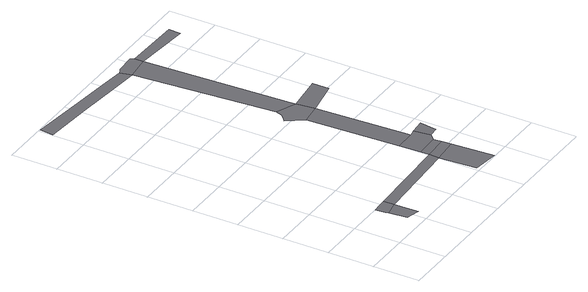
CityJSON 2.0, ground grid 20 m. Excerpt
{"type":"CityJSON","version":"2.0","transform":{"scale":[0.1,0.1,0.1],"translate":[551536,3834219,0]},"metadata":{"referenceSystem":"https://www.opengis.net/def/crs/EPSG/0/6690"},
"CityObjects":{
"road1":{"type":"Road","attributes":{"RoadStructureAttribute.sectionType":"1"},"geometry":[{"type":"MultiSurface","lod":"1","boundaries":[[[0,1,2,3,4]]]}]},
"road2":{"type":"Road","geometry":[{"type":"MultiSurface","lod":"1","boundaries":[[[5,6,7,8,4,3]]]}]},
"road3":{"type":"Road","attributes":{"RoadStructureAttribute.sectionType":"1"},"geometry":[{"type":"MultiSurface","lod":"1","boundaries":[[[9,5,3,10]]]}]},
"road4":{"type":"Road","attributes":{"RoadStructureAttribute.sectionType":"1"},"geometry":[{"type":"MultiSurface","lod":"1","boundaries":[[[11,12,13,10]]]}]},
"road5":{"type":"Road","geometry":[{"type":"MultiSurface","lod":"1","boundaries":[[[14,9,10,13]]]}]},
"road6":{"type":"Road","attributes":{"RoadStructureAttribute.sectionType":"1"},"geometry":[{"type":"MultiSurface","lod":"1","boundaries":[[[15,16,9,14]]]}]},
"road7":{"type":"Road","attributes":{"RoadStructureAttribute.sectionType":"1"},"geometry":[{"type":"MultiSurface","lod":"1","boundaries":[[[17,18,19,20,21,22,23,24]]]}]},
"road8":{"type":"Road","attributes":{"RoadStructureAttribute.sectionType":"1"},"geometry":[{"type":"MultiSurface","lod":"1","boundaries":[[[25,26,27,16,15,28]]]}]},
"road9":{"type":"Road","attributes":{"RoadStructureAttribute.sectionType":"1"},"geometry":[{"type":"MultiSurface","lod":"1","boundaries":[[[29,30,27,26]]]}]},
"road10":{"type":"Road","geometry":[{"type":"MultiSurface","lod":"1","boundaries":[[[31,32,33,34,30,29,35]]]}]},
"road11":{"type":"Road","attributes":{"RoadStructureAttribute.sectionType":"1"},"geometry":[{"type":"MultiSurface","lod":"1","boundaries":[[[36,37,25,28]]]}]},
"road12":{"type":"Road","attributes":{"RoadStructureAttribute.sectionType":"1"},"geometry":[{"type":"MultiSurface","lod":"1","boundaries":[[[38,39,23,40,31,35]]]}]},
"road13":{"type":"Road","attributes":{"RoadStructureAttribute.sectionType":"1"},"geometry":[{"type":"MultiSurface","lod":"1","boundaries":[[[41,42,35,29]]]}]},
"road14":{"type":"Road","geometry":[{"type":"MultiSurface","lod":"1","boundaries":[[[43,44,45,24,23,39,46]]]}]},
"road15":{"type":"Road","attributes":{"RoadStructureAttribute.sectionType":"1"},"geometry":[{"type":"MultiSurface","lod":"1","boundaries":[[[47,48,46,39]]]}]}
},
"vertices":[
[173,66,0],[233,54,0],[230,122,0],[229,157,0],[167,146,0],
[227,205,0],[194,203,0],[160,201,0],[162,159,0],
[608,223,0],[606,180,0],
[616,16,0],[726,4,0],[715,187,0],
[713,229,0],
[711,264,0],[607,260,0],
[432,1554,0],[232,1575,0],[14,1599,0],[8,1539,0],[225,1521,0],[416,1504,0],[533,1494,0],[520,1544,0],
[724,360,0],[695,356,0],[603,352,0],[733,289,0],
[676,766,0],[586,755,0],
[579,882,0],[570,855,0],[550,835,0],[537,825,0],[667,848,0],
[778,292,0],[787,367,0],
[664,873,0],[638,1505,0],[574,940,0],
[828,795,0],[827,867,0],
[628,1560,0],[543,1554,0],[533,1549,0],[638,1545,0],
[886,1485,0],[888,1538,0]
]}
